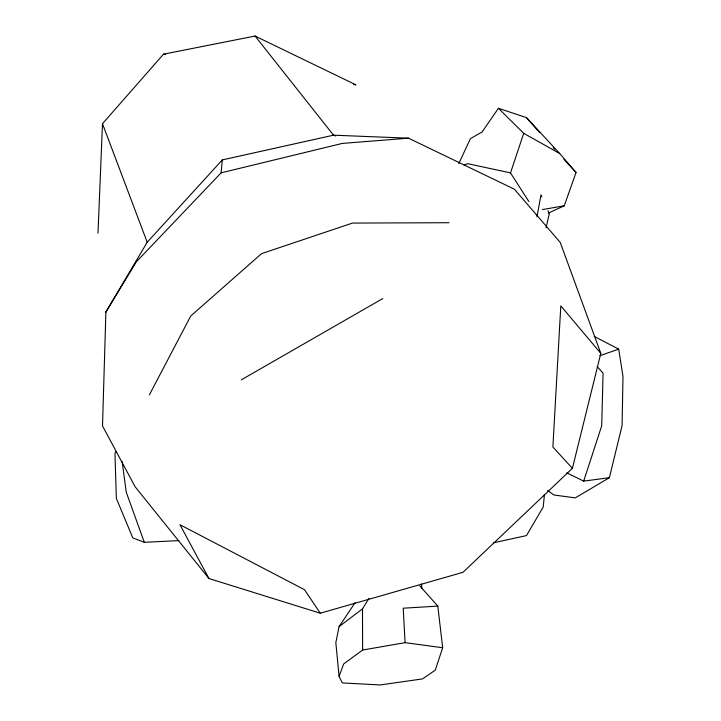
<?xml version="1.0" encoding="UTF-8"?>
<svg xmlns="http://www.w3.org/2000/svg" width="721" height="721" viewBox="0 0 721 721"><rect width="100%" height="100%" fill="white"/><g stroke="black" fill="none" stroke-linecap="round" stroke-linejoin="round"><path stroke-width="1.08" d="M105.888 312.058L102.517 425.922L135.124 486.765L208.946 578.521L320.268 613.211L462.963 572.321L572.411 468.326L600.809 353.371L560.271 242.49L514.443 189.235L408.537 138.18L333.535 135.188L222.32 159.9L147.192 242.247L105.888 312.058L136.386 261.75L221.122 172.851L342.358 143.407L408.537 138.18M98.002 233.099L102.49 123.715L163.523 54.165L255.081 36.05L355.976 84.871L353.75 84.519M221.122 172.851L222.32 159.9M544.418 494.777L543.21 507.016L526.465 535.604L493.867 542.733M536.983 216.832L540.984 194.868L541.868 196.851M355.102 602.666L339.077 626.621L335.833 642.591L339.077 676.343L342.304 682.922L380.165 684.95L422.515 678.912L435.286 670.151L442.667 647.746L437.809 606.118L419.775 585.831M546.049 227.782L549.321 213.713L548.005 210.739M547.636 490.532L553.926 494.994L575.277 497.878L609.38 477.69L622.07 425.696L622.998 376.515L618.708 349.135L594.113 336.356M566.715 472.841L583.686 481.114L601.693 425.868L603.08 373.199L597.141 366.511M528.908 201.61L510.513 172.905L523.707 133.331L498.427 108.276L482.106 131.961L470.407 138.648L458.799 163.622M548.293 213.101L564.255 205.809L576.034 172.463L559.73 153.546L526.492 117.631L498.427 108.276M339.077 676.343L343.683 663.942L362.627 650.036L405.085 642.654L442.667 647.746M149.346 394.901L190.759 315.996L261.516 253.657L352.479 223.077L449.012 222.717M339.077 626.621L362.483 608.875L368.918 598.412M116.234 451.508L114.954 453.284L116.342 498.328L132.808 537.929L144.299 542.318L178.943 540.606M241.319 379.832L382.779 298.557M599.872 355.705L618.708 349.135M463.711 164.884L467.911 163.721L510.513 172.905M542.471 209.559L564.255 205.809M583.686 481.114L609.38 477.69M437.809 606.118L403.21 608.2L405.085 642.654M163.523 54.165L165.74 54.526M335.635 135.981L333.535 135.188L255.081 36.05M523.707 133.331L559.73 153.546M553.169 147.625L554.692 149.283M563.84 159.215L576.034 172.463M572.411 468.326L552.881 447.002L560.803 305.884L600.809 353.371M526.492 117.631L539.687 132.664M320.268 613.211L304.523 589.697L179.953 524.726L208.946 578.521M102.49 123.715L147.192 242.247M144.299 542.318L126.256 492.236L122.137 461.539M421.569 584.001L421.857 588.426M362.483 608.875L362.627 650.036"/></g></svg>
